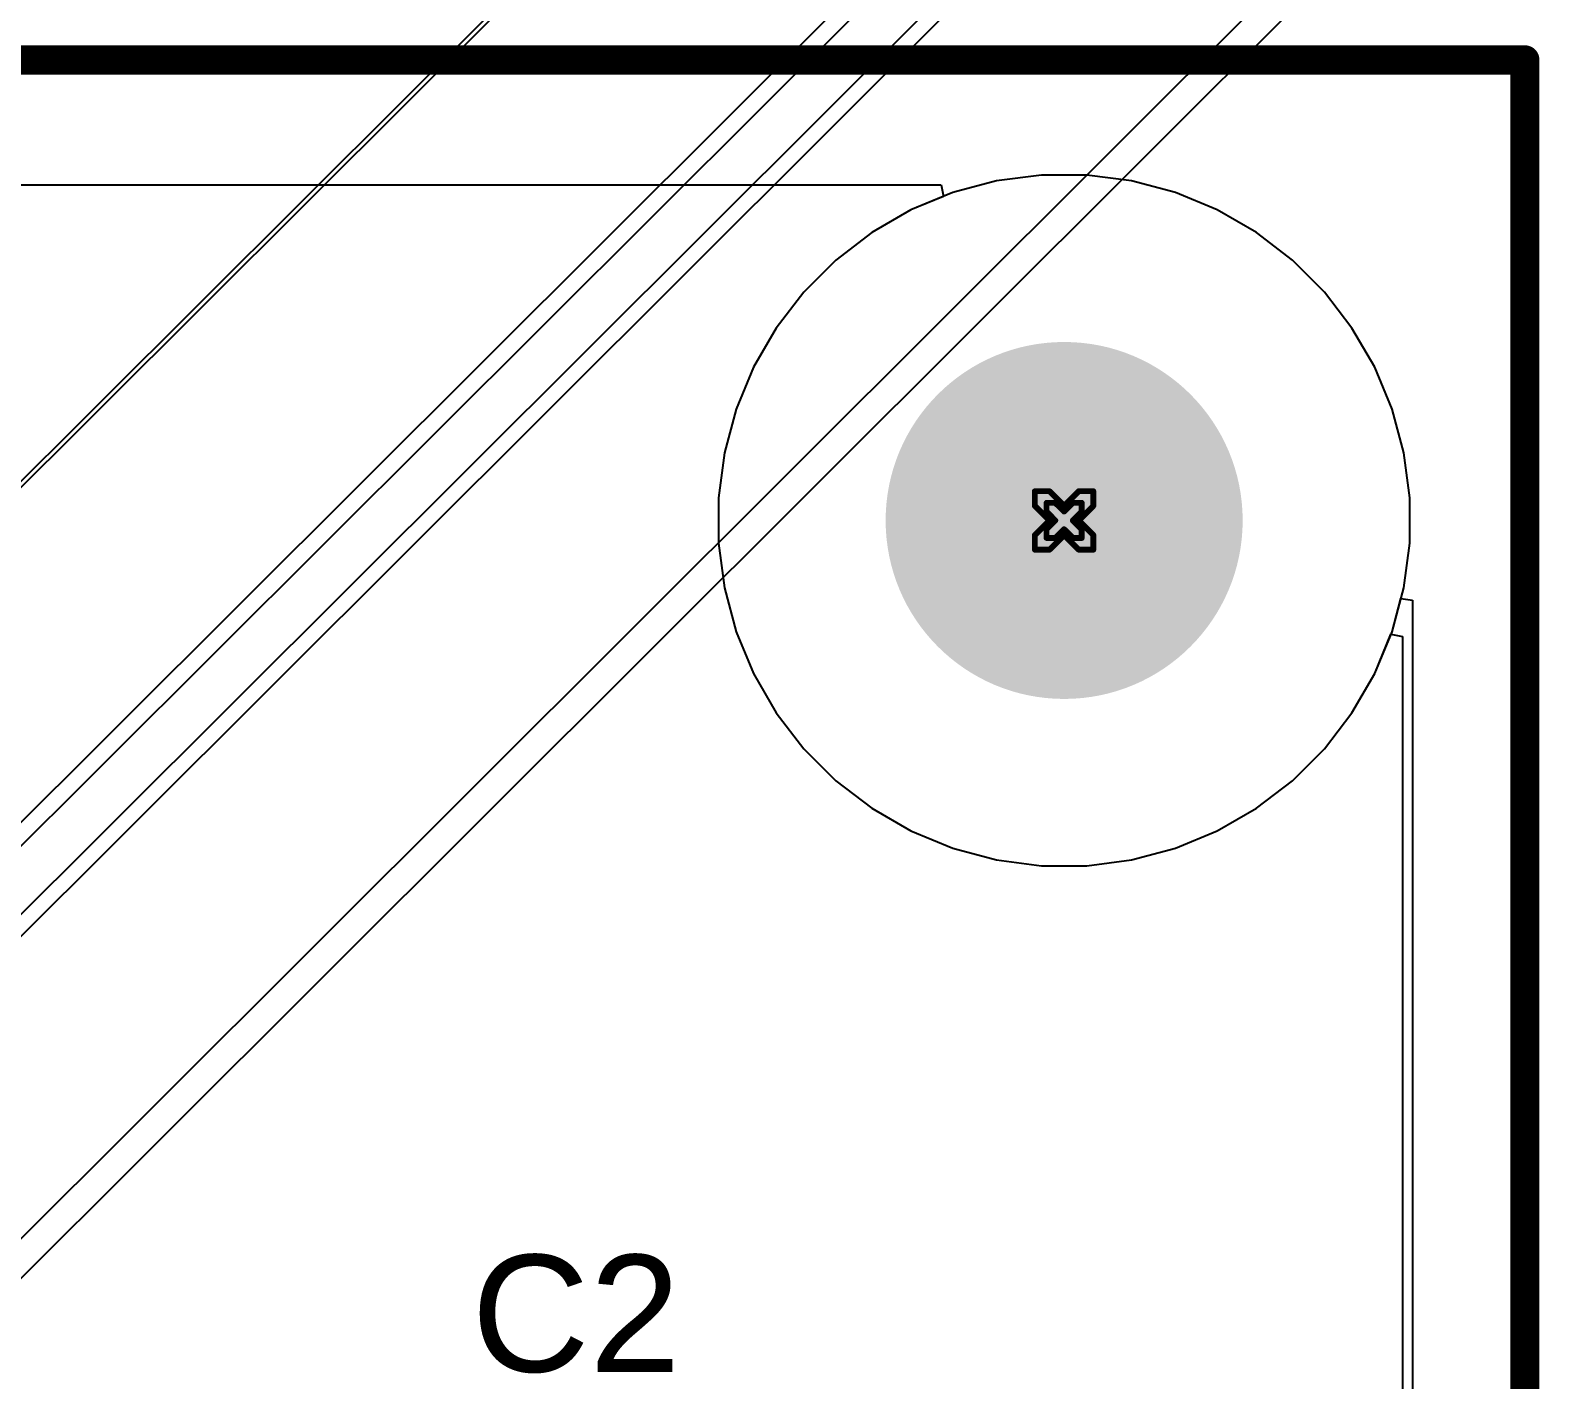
# Model space of a CAD drawing. Header units: inches. Extents: x -5 to 5258, y -4 to 5281.
# Drawn here: x 63.02 to 76.31, y 94.55 to 106.26 of the extents above; entities that cross this region are included whole.
import ezdxf

# ---------------------------------------------------------------- set-up
doc = ezdxf.new("R2010")
doc.units = ezdxf.units.IN
for name, color, linetype in [('Board Outline', 216, 'Continuous'), ('Bottom Layer', 5, 'Continuous'), ('Bottom Solder', 6, 'Continuous'), ('Drill Drawing', 1, 'Continuous'), ('Pad Holes', 156, 'Continuous'), ('Top Layer', 1, 'Continuous'), ('Top Overlay', 2, 'Continuous'), ('Top Solder', 216, 'Continuous')]:
    doc.layers.add(name, color=color, linetype=linetype)
doc.styles.add('Arial', font='', dxfattribs={"height": 0.2})
doc.styles.get('Arial').set_extended_font_data('Arial')

# ---------------------------------------------------------------- blocks, each defined once
blk = doc.blocks.new('28_UFQFPN__4_4__9')
at = {"layer": 'Top Solder'}
for p in [(-1.739, 1.711), (-1.589, -1.289), (-1.289, 2.211), (-1.289, -1.589), (1.561, -1.589), (1.711, 2.211), (2.211, 1.711), (2.211, -1.289)]:
    blk.add_line(p, (5248.373, 5235.421), dxfattribs=at)

msp = doc.modelspace()

# ---------------------------------------------------------------- hatches: boundary and pattern name
at = {"layer": 'Bottom Solder'}
h = msp.add_hatch(color=6, dxfattribs=at)
edge = h.paths.add_edge_path()
edge.add_arc((71.991, 102.009), 0.102, 0, 360)
at = {"layer": 'Pad Holes'}
h = msp.add_hatch(color=7, dxfattribs=at)
edge = h.paths.add_edge_path()
edge.add_arc((71.991, 102.009), 1.55, 0, 360)
at = {"layer": 'Top Solder'}
h = msp.add_hatch(color=216, dxfattribs=at)
edge = h.paths.add_edge_path()
edge.add_arc((71.991, 102.009), 0.102, 0, 360)

# ---------------------------------------------------------------- linework, layer by layer
at = {"layer": 'Board Outline'}
for points in [[(-4.009, 106.009, 0.254, 0.254, 0), (75.991, 106.009, 0.254, 0.254, 0)], [(75.991, -3.991, 0.254, 0.254, 0), (75.991, 106.009, 0.254, 0.254, 0)]]:
    msp.add_lwpolyline(points, format="xyseb", dxfattribs=at)
msp.add_lwpolyline([(75.927, 106.009, 0.127, 0.127, 1), (76.054, 106.009, 0.127, 0.127, 1)], format="xyseb", close=True, dxfattribs=at)
msp.add_lwpolyline([(75.927, 106.009, 0.127, 0.127, 1), (76.054, 106.009, 0.127, 0.127, 1)], format="xyseb", close=True, dxfattribs=at)
at = {"layer": 'Bottom Layer'}
for p, q in [((71.794, 105.009), (71.404, 104.958)), ((71.991, 105.009), (71.794, 105.009)), ((72.187, 105.009), (71.991, 105.009)), ((72.577, 104.958), (72.187, 105.009)), ((1.028, 104.924), (70.922, 104.924)), ((70.922, 104.924), (70.942, 104.822)), ((71.404, 104.958), (71.024, 104.856)), ((72.957, 104.856), (72.577, 104.958)), ((71.024, 104.856), (70.661, 104.706)), ((70.942, 104.822), (70.661, 104.706)), ((73.32, 104.706), (72.957, 104.856)), ((70.661, 104.706), (70.32, 104.509)), ((70.661, 104.706), (70.32, 104.509)), ((73.661, 104.509), (73.32, 104.706)), ((70.32, 104.509), (70.008, 104.27)), ((70.32, 104.509), (70.008, 104.27)), ((73.973, 104.27), (73.661, 104.509)), ((70.008, 104.27), (69.73, 103.992)), ((70.008, 104.27), (69.73, 103.992)), ((74.251, 103.992), (73.973, 104.27)), ((69.73, 103.992), (69.491, 103.68)), ((69.73, 103.992), (69.491, 103.68)), ((74.49, 103.68), (74.251, 103.992)), ((69.491, 103.68), (69.294, 103.339)), ((69.491, 103.68), (69.294, 103.339)), ((74.687, 103.339), (74.49, 103.68)), ((69.294, 103.339), (69.144, 102.976)), ((69.294, 103.339), (69.144, 102.976)), ((74.838, 102.976), (74.687, 103.339)), ((69.144, 102.976), (69.042, 102.596)), ((69.144, 102.976), (69.042, 102.596)), ((74.939, 102.596), (74.838, 102.976)), ((69.042, 102.596), (68.991, 102.206)), ((69.042, 102.596), (68.991, 102.206)), ((74.991, 102.206), (74.939, 102.596)), ((68.991, 102.206), (68.991, 102.009)), ((68.991, 102.206), (68.991, 101.813)), ((74.991, 102.009), (74.991, 102.206)), ((68.991, 102.009), (68.991, 102.009)), ((68.991, 102.009), (68.991, 101.813)), ((74.991, 101.813), (74.991, 102.009)), ((68.991, 101.813), (69.042, 101.423)), ((68.991, 101.813), (69.042, 101.423)), ((74.939, 101.423), (74.991, 101.813)), ((69.042, 101.423), (69.144, 101.043)), ((69.042, 101.423), (69.144, 101.043)), ((74.838, 101.043), (74.939, 101.423)), ((74.838, 101.043), (74.915, 101.331)), ((74.915, 101.331), (75.016, 101.318)), ((75.016, 101.318), (75.016, 84.084)), ((69.144, 101.043), (69.294, 100.68)), ((69.144, 101.043), (69.294, 100.68)), ((74.687, 100.68), (74.838, 101.043)), ((74.687, 100.68), (74.838, 101.043)), ((69.294, 100.68), (69.491, 100.339)), ((69.294, 100.68), (69.491, 100.339)), ((74.49, 100.339), (74.687, 100.68)), ((74.49, 100.339), (74.687, 100.68)), ((69.491, 100.339), (69.73, 100.027)), ((69.491, 100.339), (69.73, 100.027)), ((74.251, 100.027), (74.49, 100.339)), ((74.251, 100.027), (74.49, 100.339)), ((69.73, 100.027), (70.008, 99.749)), ((69.73, 100.027), (70.008, 99.749)), ((73.973, 99.749), (74.251, 100.027)), ((73.973, 99.749), (74.251, 100.027)), ((70.008, 99.749), (70.32, 99.51)), ((70.008, 99.749), (70.32, 99.51)), ((73.661, 99.51), (73.973, 99.749)), ((73.661, 99.51), (73.973, 99.749)), ((70.32, 99.51), (70.661, 99.313)), ((70.32, 99.51), (70.661, 99.313)), ((73.32, 99.313), (73.661, 99.51)), ((73.32, 99.313), (73.661, 99.51)), ((70.661, 99.313), (71.024, 99.162)), ((70.661, 99.313), (71.024, 99.162)), ((72.957, 99.162), (73.32, 99.313)), ((72.957, 99.162), (73.32, 99.313)), ((71.024, 99.162), (71.404, 99.061)), ((71.024, 99.162), (71.404, 99.061)), ((72.577, 99.061), (72.957, 99.162)), ((72.577, 99.061), (72.957, 99.162)), ((71.404, 99.061), (71.794, 99.009)), ((71.404, 99.061), (71.794, 99.009)), ((72.187, 99.009), (72.577, 99.061)), ((72.187, 99.009), (72.577, 99.061)), ((71.794, 99.009), (71.991, 99.009)), ((71.794, 99.009), (72.187, 99.009)), ((71.991, 99.009), (72.187, 99.009))]:
    msp.add_line(p, q, dxfattribs=at)
at = {"layer": 'Drill Drawing'}
for points in [[(71.737, 102.136, 0.0508, 0.0508, 0), (71.737, 102.263, 0.0508, 0.0508, 0)], [(71.737, 102.263, 0.0508, 0.0508, 0), (71.864, 102.263, 0.0508, 0.0508, 0)], [(71.864, 102.263, 0.0508, 0.0508, 0), (71.991, 102.136, 0.0508, 0.0508, 0)], [(71.991, 102.136, 0.0508, 0.0508, 0), (72.118, 102.263, 0.0508, 0.0508, 0)], [(72.118, 102.263, 0.0508, 0.0508, 0), (72.245, 102.263, 0.0508, 0.0508, 0)], [(72.245, 102.136, 0.0508, 0.0508, 0), (72.245, 102.263, 0.0508, 0.0508, 0)], [(71.737, 102.136, 0.0508, 0.0508, 0), (71.864, 102.009, 0.0508, 0.0508, 0)], [(71.838, 102.086, 0.0508, 0.0508, 0), (71.838, 102.162, 0.0508, 0.0508, 0)], [(71.838, 102.162, 0.0508, 0.0508, 0), (71.914, 102.162, 0.0508, 0.0508, 0)], [(71.838, 102.086, 0.0508, 0.0508, 0), (71.914, 102.009, 0.0508, 0.0508, 0)], [(71.914, 102.162, 0.0508, 0.0508, 0), (71.991, 102.086, 0.0508, 0.0508, 0)], [(71.991, 102.086, 0.0508, 0.0508, 0), (72.067, 102.162, 0.0508, 0.0508, 0)], [(72.067, 102.162, 0.0508, 0.0508, 0), (72.143, 102.162, 0.0508, 0.0508, 0)], [(72.067, 102.009, 0.0508, 0.0508, 0), (72.143, 102.086, 0.0508, 0.0508, 0)], [(72.118, 102.009, 0.0508, 0.0508, 0), (72.245, 102.136, 0.0508, 0.0508, 0)], [(72.143, 102.086, 0.0508, 0.0508, 0), (72.143, 102.162, 0.0508, 0.0508, 0)], [(71.737, 101.882, 0.0508, 0.0508, 0), (71.864, 102.009, 0.0508, 0.0508, 0)], [(71.838, 101.933, 0.0508, 0.0508, 0), (71.914, 102.009, 0.0508, 0.0508, 0)], [(71.838, 101.857, 0.0508, 0.0508, 0), (71.838, 101.933, 0.0508, 0.0508, 0)], [(71.914, 101.857, 0.0508, 0.0508, 0), (71.991, 101.933, 0.0508, 0.0508, 0)], [(71.991, 101.933, 0.0508, 0.0508, 0), (72.067, 101.857, 0.0508, 0.0508, 0)], [(72.067, 102.009, 0.0508, 0.0508, 0), (72.143, 101.933, 0.0508, 0.0508, 0)], [(72.118, 102.009, 0.0508, 0.0508, 0), (72.245, 101.882, 0.0508, 0.0508, 0)], [(72.143, 101.857, 0.0508, 0.0508, 0), (72.143, 101.933, 0.0508, 0.0508, 0)], [(71.737, 101.755, 0.0508, 0.0508, 0), (71.737, 101.882, 0.0508, 0.0508, 0)], [(71.838, 101.857, 0.0508, 0.0508, 0), (71.914, 101.857, 0.0508, 0.0508, 0)], [(71.864, 101.755, 0.0508, 0.0508, 0), (71.991, 101.882, 0.0508, 0.0508, 0)], [(71.991, 101.882, 0.0508, 0.0508, 0), (72.118, 101.755, 0.0508, 0.0508, 0)], [(72.067, 101.857, 0.0508, 0.0508, 0), (72.143, 101.857, 0.0508, 0.0508, 0)], [(72.245, 101.755, 0.0508, 0.0508, 0), (72.245, 101.882, 0.0508, 0.0508, 0)], [(71.737, 101.755, 0.0508, 0.0508, 0), (71.864, 101.755, 0.0508, 0.0508, 0)], [(72.118, 101.755, 0.0508, 0.0508, 0), (72.245, 101.755, 0.0508, 0.0508, 0)]]:
    msp.add_lwpolyline(points, format="xyseb", dxfattribs=at)
for points in [[(71.724, 102.263, 0.0254, 0.0254, 1), (71.749, 102.263, 0.0254, 0.0254, 1)], [(71.724, 102.263, 0.0254, 0.0254, 1), (71.749, 102.263, 0.0254, 0.0254, 1)], [(71.851, 102.263, 0.0254, 0.0254, 1), (71.876, 102.263, 0.0254, 0.0254, 1)], [(71.851, 102.263, 0.0254, 0.0254, 1), (71.876, 102.263, 0.0254, 0.0254, 1)], [(72.105, 102.263, 0.0254, 0.0254, 1), (72.13, 102.263, 0.0254, 0.0254, 1)], [(72.105, 102.263, 0.0254, 0.0254, 1), (72.13, 102.263, 0.0254, 0.0254, 1)], [(72.232, 102.263, 0.0254, 0.0254, 1), (72.257, 102.263, 0.0254, 0.0254, 1)], [(72.232, 102.263, 0.0254, 0.0254, 1), (72.257, 102.263, 0.0254, 0.0254, 1)], [(71.724, 102.136, 0.0254, 0.0254, 1), (71.749, 102.136, 0.0254, 0.0254, 1)], [(71.724, 102.136, 0.0254, 0.0254, 1), (71.749, 102.136, 0.0254, 0.0254, 1)], [(71.826, 102.162, 0.0254, 0.0254, 1), (71.851, 102.162, 0.0254, 0.0254, 1)], [(71.826, 102.162, 0.0254, 0.0254, 1), (71.851, 102.162, 0.0254, 0.0254, 1)], [(71.826, 102.086, 0.0254, 0.0254, 1), (71.851, 102.086, 0.0254, 0.0254, 1)], [(71.826, 102.086, 0.0254, 0.0254, 1), (71.851, 102.086, 0.0254, 0.0254, 1)], [(71.902, 102.162, 0.0254, 0.0254, 1), (71.927, 102.162, 0.0254, 0.0254, 1)], [(71.902, 102.162, 0.0254, 0.0254, 1), (71.927, 102.162, 0.0254, 0.0254, 1)], [(71.978, 102.136, 0.0254, 0.0254, 1), (72.003, 102.136, 0.0254, 0.0254, 1)], [(71.978, 102.136, 0.0254, 0.0254, 1), (72.003, 102.136, 0.0254, 0.0254, 1)], [(71.978, 102.086, 0.0254, 0.0254, 1), (72.003, 102.086, 0.0254, 0.0254, 1)], [(71.978, 102.086, 0.0254, 0.0254, 1), (72.003, 102.086, 0.0254, 0.0254, 1)], [(72.054, 102.162, 0.0254, 0.0254, 1), (72.08, 102.162, 0.0254, 0.0254, 1)], [(72.054, 102.162, 0.0254, 0.0254, 1), (72.08, 102.162, 0.0254, 0.0254, 1)], [(72.13, 102.162, 0.0254, 0.0254, 1), (72.156, 102.162, 0.0254, 0.0254, 1)], [(72.13, 102.162, 0.0254, 0.0254, 1), (72.156, 102.162, 0.0254, 0.0254, 1)], [(72.13, 102.086, 0.0254, 0.0254, 1), (72.156, 102.086, 0.0254, 0.0254, 1)], [(72.13, 102.086, 0.0254, 0.0254, 1), (72.156, 102.086, 0.0254, 0.0254, 1)], [(72.232, 102.136, 0.0254, 0.0254, 1), (72.257, 102.136, 0.0254, 0.0254, 1)], [(72.232, 102.136, 0.0254, 0.0254, 1), (72.257, 102.136, 0.0254, 0.0254, 1)], [(71.826, 101.933, 0.0254, 0.0254, 1), (71.851, 101.933, 0.0254, 0.0254, 1)], [(71.826, 101.933, 0.0254, 0.0254, 1), (71.851, 101.933, 0.0254, 0.0254, 1)], [(71.851, 102.009, 0.0254, 0.0254, 1), (71.876, 102.009, 0.0254, 0.0254, 1)], [(71.851, 102.009, 0.0254, 0.0254, 1), (71.876, 102.009, 0.0254, 0.0254, 1)], [(71.902, 102.009, 0.0254, 0.0254, 1), (71.927, 102.009, 0.0254, 0.0254, 1)], [(71.902, 102.009, 0.0254, 0.0254, 1), (71.927, 102.009, 0.0254, 0.0254, 1)], [(71.978, 101.933, 0.0254, 0.0254, 1), (72.003, 101.933, 0.0254, 0.0254, 1)], [(71.978, 101.933, 0.0254, 0.0254, 1), (72.003, 101.933, 0.0254, 0.0254, 1)], [(72.054, 102.009, 0.0254, 0.0254, 1), (72.08, 102.009, 0.0254, 0.0254, 1)], [(72.054, 102.009, 0.0254, 0.0254, 1), (72.08, 102.009, 0.0254, 0.0254, 1)], [(72.105, 102.009, 0.0254, 0.0254, 1), (72.13, 102.009, 0.0254, 0.0254, 1)], [(72.105, 102.009, 0.0254, 0.0254, 1), (72.13, 102.009, 0.0254, 0.0254, 1)], [(72.13, 101.933, 0.0254, 0.0254, 1), (72.156, 101.933, 0.0254, 0.0254, 1)], [(72.13, 101.933, 0.0254, 0.0254, 1), (72.156, 101.933, 0.0254, 0.0254, 1)], [(71.724, 101.882, 0.0254, 0.0254, 1), (71.749, 101.882, 0.0254, 0.0254, 1)], [(71.724, 101.882, 0.0254, 0.0254, 1), (71.749, 101.882, 0.0254, 0.0254, 1)], [(71.826, 101.857, 0.0254, 0.0254, 1), (71.851, 101.857, 0.0254, 0.0254, 1)], [(71.826, 101.857, 0.0254, 0.0254, 1), (71.851, 101.857, 0.0254, 0.0254, 1)], [(71.902, 101.857, 0.0254, 0.0254, 1), (71.927, 101.857, 0.0254, 0.0254, 1)], [(71.902, 101.857, 0.0254, 0.0254, 1), (71.927, 101.857, 0.0254, 0.0254, 1)], [(71.978, 101.882, 0.0254, 0.0254, 1), (72.003, 101.882, 0.0254, 0.0254, 1)], [(71.978, 101.882, 0.0254, 0.0254, 1), (72.003, 101.882, 0.0254, 0.0254, 1)], [(72.054, 101.857, 0.0254, 0.0254, 1), (72.08, 101.857, 0.0254, 0.0254, 1)], [(72.054, 101.857, 0.0254, 0.0254, 1), (72.08, 101.857, 0.0254, 0.0254, 1)], [(72.13, 101.857, 0.0254, 0.0254, 1), (72.156, 101.857, 0.0254, 0.0254, 1)], [(72.13, 101.857, 0.0254, 0.0254, 1), (72.156, 101.857, 0.0254, 0.0254, 1)], [(72.232, 101.882, 0.0254, 0.0254, 1), (72.257, 101.882, 0.0254, 0.0254, 1)], [(72.232, 101.882, 0.0254, 0.0254, 1), (72.257, 101.882, 0.0254, 0.0254, 1)], [(71.724, 101.755, 0.0254, 0.0254, 1), (71.749, 101.755, 0.0254, 0.0254, 1)], [(71.724, 101.755, 0.0254, 0.0254, 1), (71.749, 101.755, 0.0254, 0.0254, 1)], [(71.851, 101.755, 0.0254, 0.0254, 1), (71.876, 101.755, 0.0254, 0.0254, 1)], [(71.851, 101.755, 0.0254, 0.0254, 1), (71.876, 101.755, 0.0254, 0.0254, 1)], [(72.105, 101.755, 0.0254, 0.0254, 1), (72.13, 101.755, 0.0254, 0.0254, 1)], [(72.105, 101.755, 0.0254, 0.0254, 1), (72.13, 101.755, 0.0254, 0.0254, 1)], [(72.232, 101.755, 0.0254, 0.0254, 1), (72.257, 101.755, 0.0254, 0.0254, 1)], [(72.232, 101.755, 0.0254, 0.0254, 1), (72.257, 101.755, 0.0254, 0.0254, 1)]]:
    msp.add_lwpolyline(points, format="xyseb", close=True, dxfattribs=at)
at = {"layer": 'Top Layer'}
for p, q in [((71.794, 105.009), (71.404, 104.958)), ((71.991, 105.009), (71.794, 105.009)), ((72.187, 105.009), (71.991, 105.009)), ((72.577, 104.958), (72.187, 105.009)), ((57.658, 104.924), (70.922, 104.924)), ((70.922, 104.924), (70.942, 104.822)), ((71.404, 104.958), (71.024, 104.856)), ((72.957, 104.856), (72.577, 104.958)), ((71.024, 104.856), (70.661, 104.706)), ((70.942, 104.822), (70.661, 104.706)), ((73.32, 104.706), (72.957, 104.856)), ((70.661, 104.706), (70.32, 104.509)), ((70.661, 104.706), (70.32, 104.509)), ((73.661, 104.509), (73.32, 104.706)), ((70.32, 104.509), (70.008, 104.27)), ((70.32, 104.509), (70.008, 104.27)), ((73.973, 104.27), (73.661, 104.509)), ((70.008, 104.27), (69.73, 103.992)), ((70.008, 104.27), (69.73, 103.992)), ((74.251, 103.992), (73.973, 104.27)), ((69.73, 103.992), (69.491, 103.68)), ((69.73, 103.992), (69.491, 103.68)), ((74.49, 103.68), (74.251, 103.992)), ((69.491, 103.68), (69.294, 103.339)), ((69.491, 103.68), (69.294, 103.339)), ((74.687, 103.339), (74.49, 103.68)), ((69.294, 103.339), (69.144, 102.976)), ((69.294, 103.339), (69.144, 102.976)), ((74.838, 102.976), (74.687, 103.339)), ((69.144, 102.976), (69.042, 102.596)), ((69.144, 102.976), (69.042, 102.596)), ((74.939, 102.596), (74.838, 102.976)), ((69.042, 102.596), (68.991, 102.206)), ((69.042, 102.596), (68.991, 102.206)), ((74.991, 102.206), (74.939, 102.596)), ((68.991, 102.206), (68.991, 102.009)), ((68.991, 102.206), (68.991, 101.813)), ((74.991, 102.009), (74.991, 102.206)), ((68.991, 102.009), (68.991, 102.009)), ((68.991, 102.009), (68.991, 101.813)), ((74.991, 101.813), (74.991, 102.009)), ((68.991, 101.813), (69.042, 101.423)), ((68.991, 101.813), (69.042, 101.423)), ((74.939, 101.423), (74.991, 101.813)), ((69.042, 101.423), (69.144, 101.043)), ((69.042, 101.423), (69.144, 101.043)), ((74.838, 101.043), (74.939, 101.423)), ((69.144, 101.043), (69.294, 100.68)), ((69.144, 101.043), (69.294, 100.68)), ((74.687, 100.68), (74.838, 101.043)), ((74.687, 100.68), (74.828, 101.021)), ((74.828, 101.021), (74.93, 101.001)), ((74.93, 101.001), (74.93, 92.088)), ((69.294, 100.68), (69.491, 100.339)), ((69.294, 100.68), (69.491, 100.339)), ((74.49, 100.339), (74.687, 100.68)), ((74.49, 100.339), (74.687, 100.68)), ((69.491, 100.339), (69.73, 100.027)), ((69.491, 100.339), (69.73, 100.027)), ((74.251, 100.027), (74.49, 100.339)), ((74.251, 100.027), (74.49, 100.339)), ((69.73, 100.027), (70.008, 99.749)), ((69.73, 100.027), (70.008, 99.749)), ((73.973, 99.749), (74.251, 100.027)), ((73.973, 99.749), (74.251, 100.027)), ((70.008, 99.749), (70.32, 99.51)), ((70.008, 99.749), (70.32, 99.51)), ((73.661, 99.51), (73.973, 99.749)), ((73.661, 99.51), (73.973, 99.749)), ((70.32, 99.51), (70.661, 99.313)), ((70.32, 99.51), (70.661, 99.313)), ((73.32, 99.313), (73.661, 99.51)), ((73.32, 99.313), (73.661, 99.51)), ((70.661, 99.313), (71.024, 99.162)), ((70.661, 99.313), (71.024, 99.162)), ((72.957, 99.162), (73.32, 99.313)), ((72.957, 99.162), (73.32, 99.313)), ((71.024, 99.162), (71.404, 99.061)), ((71.024, 99.162), (71.404, 99.061)), ((72.577, 99.061), (72.957, 99.162)), ((72.577, 99.061), (72.957, 99.162)), ((71.404, 99.061), (71.794, 99.009)), ((71.404, 99.061), (71.794, 99.009)), ((72.187, 99.009), (72.577, 99.061)), ((72.187, 99.009), (72.577, 99.061)), ((71.794, 99.009), (71.991, 99.009)), ((71.794, 99.009), (72.187, 99.009)), ((71.991, 99.009), (72.187, 99.009))]:
    msp.add_line(p, q, dxfattribs=at)

# ---------------------------------------------------------------- block references
msp.add_blockref('28_UFQFPN__4_4__9', (9.381, 45.468))

# ---------------------------------------------------------------- texts
at = {"layer": 'Top Overlay', "style": 'Arial'}
msp.add_text('C2', height=1.016, dxfattribs=at).set_placement((66.845, 94.615))

doc.saveas('drawing.dxf')
